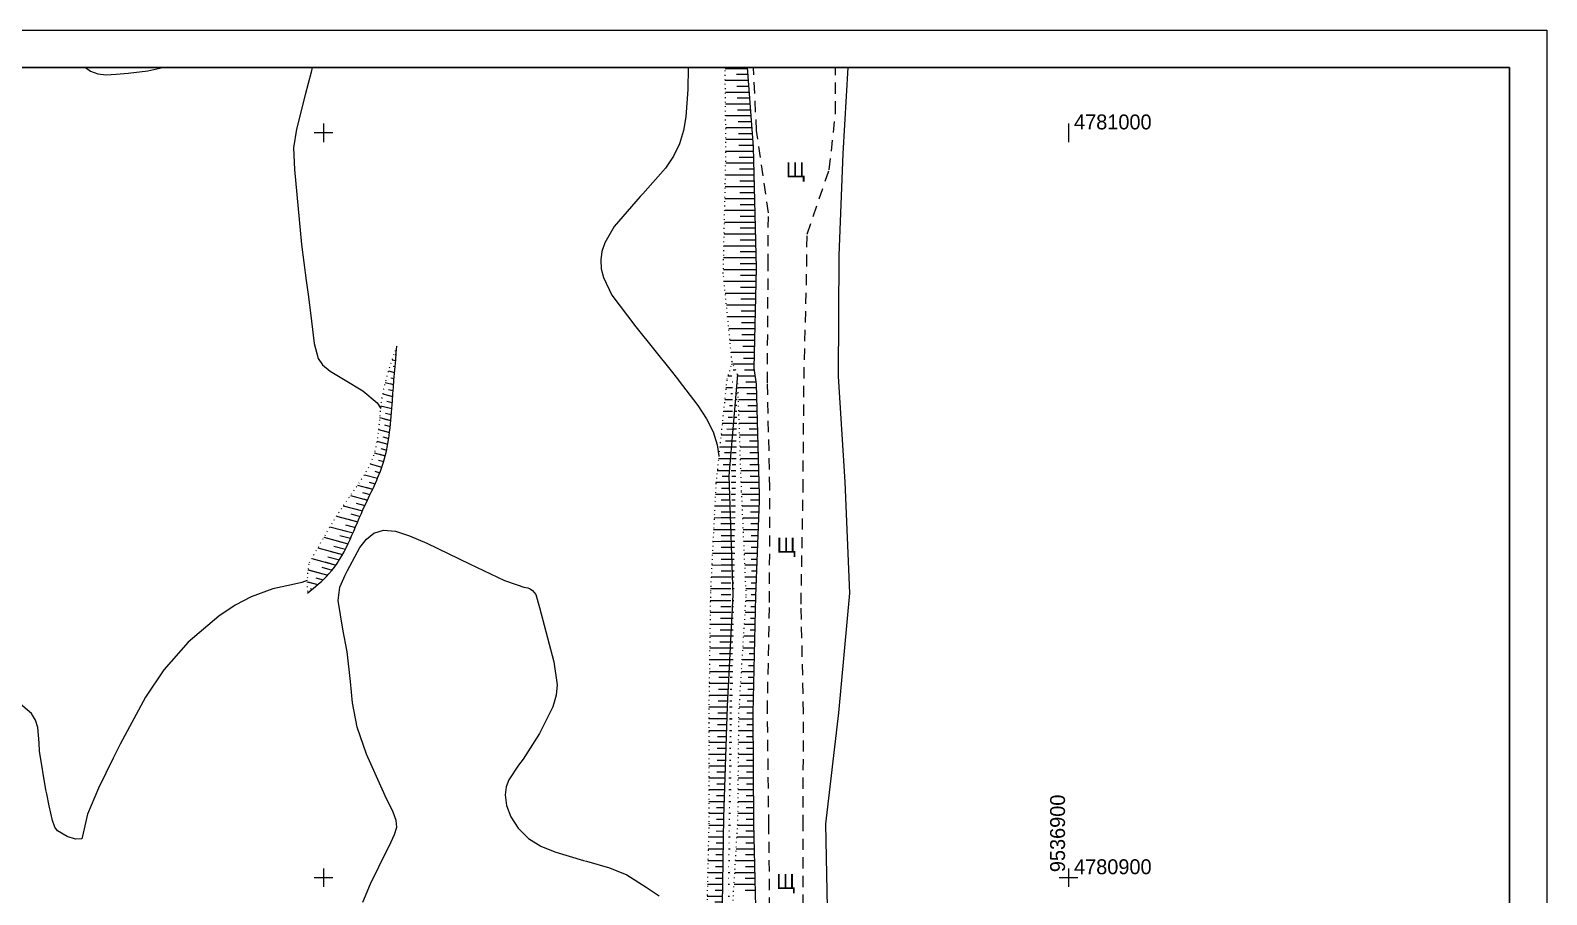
# Model space of a CAD drawing. Header units: millimetres. Extents: x 0 to 9536964, y 0 to 4781485.
# Drawn here: x 9536760.6 to 9536964.2, y 4780897.7 to 4781013.8 of the extents above; entities that cross this region are included whole.
import ezdxf
from ezdxf.enums import TextEntityAlignment as Align

# ---------------------------------------------------------------- set-up
doc = ezdxf.new("R2010")
doc.units = ezdxf.units.MM
doc.linetypes.add('Подошва насыпи (выемки)', pattern=[1, 0, 0.5, -0.5])
doc.linetypes.add('Штриховая 1 к 1.5', pattern=[2.5, 1.5, -1])
doc.layers.add('04 05 26.Изолинии.Утолщённые', color=7, linetype='Continuous')
doc.layers.add('Сетка', color=7, linetype='Continuous')
doc.layers.add('Рамка 1', color=3, linetype='Continuous', lineweight=50)
doc.styles.add('Arial_00010', font='arial.ttf', dxfattribs={"height": 0.2})
doc.styles.add('IndorSoft_Drafting_type_A_00CC0', font='', dxfattribs={"height": 0.2})
doc.styles.get('IndorSoft_Drafting_type_A_00CC0').set_extended_font_data('IndorSoft Drafting type A')

msp = doc.modelspace()

# ---------------------------------------------------------------- hatches: boundary and pattern name
at = {"linetype": 'Подошва насыпи (выемки)'}
h = msp.add_hatch(dxfattribs=at)
h.set_pattern_fill('LINE', color=256, scale=0.5, angle=345)
edge = h.paths.add_edge_path()
edge.add_spline(control_points=[(9536809.84009, 4780971.36221), (9536809.29551, 4780969.84405), (9536808.38829, 4780967.3149), (9536807.41162, 4780962.33016), (9536807.43098, 4780956.29276), (9536802.28553, 4780949.80952), (9536799.58961, 4780944.95348), (9536798.01127, 4780942.1105)], knot_values=[0, 0, 0, 0, 4.825950063, 8.039678885, 15.260130928, 22.208491405, 32.021462152, 32.021462152, 32.021462152, 32.021462152], degree=3, periodic=0)
edge.add_spline(control_points=[(9536797.84289, 4780938.21973), (9536798.86235, 4780939.02938), (9536802.45551, 4780941.88304), (9536804.69381, 4780948.68119), (9536808.72511, 4780956.04033), (9536809.18572, 4780963.74372), (9536809.63738, 4780968.93643), (9536809.84909, 4780971.37037)], knot_values=[0, 0, 0, 0, 3.86036698, 13.606226515, 20.566484565, 28.907070209, 36.265635026, 36.265635026, 36.265635026, 36.265635026], degree=3, periodic=0)
h = msp.add_hatch()
h.set_pattern_fill('LINE', color=256, scale=0.5)
edge = h.paths.add_edge_path()
edge.add_line((9536855.5649, 4780967.5797), (9536854.4043, 4780953.962))
edge.add_line((9536854.4043, 4780953.962), (9536854.9303, 4780937.9844))
edge.add_line((9536854.9303, 4780937.9844), (9536854.1751, 4780923.0188))
edge.add_line((9536854.1751, 4780923.0188), (9536853.6829, 4780908.0776))
edge.add_line((9536853.6829, 4780908.0776), (9536853.4054, 4780890.5552))
edge.add_line((9536853.4054, 4780890.5552), (9536854.1609, 4780877.0598))
edge.add_line((9536854.841, 4780969.2673), (9536854.1293, 4780966.8158))
edge.add_line((9536854.1293, 4780966.8158), (9536852.6746, 4780952.9539))
edge.add_line((9536852.6746, 4780952.9539), (9536851.9353, 4780938.2928))
edge.add_line((9536851.9353, 4780938.2928), (9536851.7032, 4780920.8087))
edge.add_line((9536851.7032, 4780920.8087), (9536851.7196, 4780907.3193))
edge.add_line((9536851.7196, 4780907.3193), (9536851.3385, 4780890.74))
edge.add_line((9536851.3385, 4780890.74), (9536851.36968, 4780890.58886))
edge.add_line((9536851.36968, 4780890.58886), (9536852.78723, 4780882.69303))
edge.add_line((9536852.78723, 4780882.69303), (9536854.1609, 4780877.0598))
h = msp.add_hatch()
h.set_pattern_fill('LINE', color=256, scale=0.25)
edge = h.paths.add_edge_path()
edge.add_line((9536855.5649, 4780967.5797), (9536854.4043, 4780953.962))
edge.add_line((9536854.4043, 4780953.962), (9536854.9303, 4780937.9844))
edge.add_line((9536854.9303, 4780937.9844), (9536854.1751, 4780923.0188))
edge.add_line((9536854.1751, 4780923.0188), (9536853.6829, 4780908.0776))
edge.add_line((9536853.6829, 4780908.0776), (9536853.4054, 4780890.5552))
edge.add_line((9536853.4054, 4780890.5552), (9536854.1609, 4780877.0598))
edge.add_spline(control_points=[(9536854.93567, 4780967.48914), (9536854.7432, 4780965.60734), (9536854.27269, 4780961.00732), (9536853.35003, 4780953.70842), (9536853.33835, 4780946.27075), (9536853.44762, 4780939.0597), (9536853.16212, 4780930.67492), (9536852.84943, 4780920.63887), (9536852.76498, 4780908.30678), (9536852.59205, 4780898.2888), (9536852.3519, 4780890.35165), (9536853.01485, 4780885.1091), (9536853.59041, 4780881.03349), (9536853.94939, 4780878.46216), (9536854.01059, 4780878.02379)], knot_values=[0, 0, 0, 0, 5.675742234, 13.874281662, 22.043345312, 27.954678631, 35.513282675, 47.20400534, 58.080662956, 72.50068058, 77.288699133, 81.858393488, 88.318982165, 89.646800364, 89.646800364, 89.646800364, 89.646800364], degree=3, periodic=0)

# ---------------------------------------------------------------- linework, layer by layer
at = {"linetype": 'Continuous'}
for p, q in [((9536853.91359, 4781008.6625), (9536856.90786, 4781008.6625)), ((9536855.40147, 4781008.6625), (9536856.90786, 4781008.6625)), ((9536855.42194, 4781007.86875), (9536856.96935, 4781007.86875)), ((9536853.92881, 4781007.075), (9536857.03084, 4781007.075)), ((9536853.94403, 4781005.4875), (9536857.15381, 4781005.4875)), ((9536855.44511, 4781007.075), (9536857.03084, 4781007.075)), ((9536855.47049, 4781006.28125), (9536857.09233, 4781006.28125)), ((9536855.49759, 4781005.4875), (9536857.15381, 4781005.4875)), ((9536853.95926, 4781003.9), (9536857.27679, 4781003.9)), ((9536855.52593, 4781004.69375), (9536857.2153, 4781004.69375)), ((9536855.55503, 4781003.9), (9536857.27679, 4781003.9)), ((9536853.97448, 4781002.3125), (9536857.39976, 4781002.3125)), ((9536855.58451, 4781003.10625), (9536857.33827, 4781003.10625)), ((9536855.61414, 4781002.3125), (9536857.39976, 4781002.3125)), ((9536855.64367, 4781001.51875), (9536857.46125, 4781001.51875)), ((9536853.9897, 4781000.725), (9536857.52274, 4781000.725)), ((9536854.00493, 4780999.1375), (9536857.64571, 4780999.1375)), ((9536855.67287, 4781000.725), (9536857.52274, 4781000.725)), ((9536855.7015, 4780999.93125), (9536857.58422, 4780999.93125)), ((9536855.72933, 4780999.1375), (9536857.64571, 4780999.1375)), ((9536854.02015, 4780997.55), (9536857.73811, 4780997.55)), ((9536855.75611, 4780998.34375), (9536857.7072, 4780998.34375)), ((9536855.7816, 4780997.55), (9536857.73811, 4780997.55)), ((9536853.98743, 4780995.9625), (9536857.77561, 4780995.9625)), ((9536855.80558, 4780996.75625), (9536857.75686, 4780996.75625)), ((9536855.8278, 4780995.9625), (9536857.77561, 4780995.9625)), ((9536855.84802, 4780995.16875), (9536857.79436, 4780995.16875)), ((9536853.95257, 4780994.375), (9536857.81311, 4780994.375)), ((9536855.86601, 4780994.375), (9536857.81311, 4780994.375)), ((9536855.88153, 4780993.58125), (9536857.83186, 4780993.58125)), ((9536853.88285, 4780991.2), (9536857.8881, 4780991.2)), ((9536853.91771, 4780992.7875), (9536857.8506, 4780992.7875)), ((9536855.89438, 4780992.7875), (9536857.8506, 4780992.7875)), ((9536855.90468, 4780991.99375), (9536857.86935, 4780991.99375)), ((9536855.91274, 4780991.2), (9536857.8881, 4780991.2)), ((9536853.84799, 4780989.6125), (9536857.9256, 4780989.6125)), ((9536855.91886, 4780990.40625), (9536857.90685, 4780990.40625)), ((9536855.92334, 4780989.6125), (9536857.9256, 4780989.6125)), ((9536853.81314, 4780988.025), (9536857.9631, 4780988.025)), ((9536855.9265, 4780988.81875), (9536857.94435, 4780988.81875)), ((9536855.92863, 4780988.025), (9536857.9631, 4780988.025)), ((9536855.93004, 4780987.23125), (9536857.98185, 4780987.23125)), ((9536853.77828, 4780986.4375), (9536858.00059, 4780986.4375)), ((9536855.93103, 4780986.4375), (9536858.00059, 4780986.4375)), ((9536855.93191, 4780985.64375), (9536858.01934, 4780985.64375)), ((9536853.70856, 4780983.2625), (9536858.07559, 4780983.2625)), ((9536853.74342, 4780984.85), (9536858.03809, 4780984.85)), ((9536855.93299, 4780984.85), (9536858.03809, 4780984.85)), ((9536855.93456, 4780984.05625), (9536858.05684, 4780984.05625)), ((9536855.93692, 4780983.2625), (9536858.07559, 4780983.2625)), ((9536853.67371, 4780981.675), (9536858.10481, 4780981.675)), ((9536855.94039, 4780982.46875), (9536858.09434, 4780982.46875)), ((9536855.94527, 4780981.675), (9536858.10481, 4780981.675)), ((9536855.95186, 4780980.88125), (9536858.08733, 4780980.88125)), ((9536853.76568, 4780980.0875), (9536858.06986, 4780980.0875)), ((9536855.96047, 4780980.0875), (9536858.06986, 4780980.0875)), ((9536855.97137, 4780979.29375), (9536858.05239, 4780979.29375)), ((9536853.92345, 4780978.5), (9536858.03492, 4780978.5)), ((9536854.08122, 4780976.9125), (9536857.99998, 4780976.9125)), ((9536855.98485, 4780978.5), (9536858.03492, 4780978.5)), ((9536856.00115, 4780977.70625), (9536858.01745, 4780977.70625)), ((9536856.02055, 4780976.9125), (9536857.99998, 4780976.9125)), ((9536854.23898, 4780975.325), (9536857.96504, 4780975.325)), ((9536856.04331, 4780976.11875), (9536857.98251, 4780976.11875)), ((9536856.0697, 4780975.325), (9536857.96504, 4780975.325)), ((9536854.39675, 4780973.7375), (9536857.93009, 4780973.7375)), ((9536856.09997, 4780974.53125), (9536857.94756, 4780974.53125)), ((9536856.13441, 4780973.7375), (9536857.93009, 4780973.7375)), ((9536856.17327, 4780972.94375), (9536857.91262, 4780972.94375)), ((9536854.55452, 4780972.15), (9536857.89515, 4780972.15)), ((9536856.21682, 4780972.15), (9536857.89515, 4780972.15)), ((9536856.26534, 4780971.35625), (9536857.87768, 4780971.35625)), ((9536809.33102, 4780968.69209), (9536809.61131, 4780968.61699)), ((9536809.47406, 4780969.47552), (9536809.68008, 4780969.42031)), ((9536809.61618, 4780970.25918), (9536809.74946, 4780970.22347)), ((9536854.71228, 4780970.5625), (9536857.86021, 4780970.5625)), ((9536854.96638, 4780968.975), (9536857.82526, 4780968.975)), ((9536856.31911, 4780970.5625), (9536857.86021, 4780970.5625)), ((9536856.37838, 4780969.76875), (9536857.84274, 4780969.76875)), ((9536856.44345, 4780968.975), (9536857.82526, 4780968.975)), ((9536809.03988, 4780967.1266), (9536809.47655, 4780967.0096)), ((9536809.18649, 4780967.90907), (9536809.54338, 4780967.81344)), ((9536855.57169, 4780967.3875), (9536857.96788, 4780967.3875)), ((9536856.51441, 4780968.18125), (9536857.85034, 4780968.18125)), ((9536856.58986, 4780967.3875), (9536857.96788, 4780967.3875)), ((9536856.66761, 4780966.59375), (9536858.08543, 4780966.59375)), ((9536808.60926, 4780964.77673), (9536809.285, 4780964.59567)), ((9536808.74513, 4780965.56208), (9536809.34712, 4780965.40078)), ((9536808.89115, 4780966.3447), (9536809.41105, 4780966.2054)), ((9536855.62774, 4780965.8), (9536858.14546, 4780965.8)), ((9536856.74547, 4780965.8), (9536858.14546, 4780965.8)), ((9536856.82122, 4780965.00625), (9536858.1659, 4780965.00625)), ((9536808.39757, 4780963.18996), (9536809.16568, 4780962.98414)), ((9536808.49111, 4780963.98664), (9536809.2249, 4780963.79002)), ((9536855.68379, 4780964.2125), (9536858.18635, 4780964.2125)), ((9536855.73984, 4780962.625), (9536858.22724, 4780962.625)), ((9536856.89268, 4780964.2125), (9536858.18635, 4780964.2125)), ((9536856.95765, 4780963.41875), (9536858.20679, 4780963.41875)), ((9536857.01399, 4780962.625), (9536858.22724, 4780962.625)), ((9536808.1764, 4780960.78397), (9536808.95851, 4780960.5744)), ((9536808.2545, 4780961.58479), (9536809.03606, 4780961.37537)), ((9536808.32341, 4780962.38808), (9536809.10392, 4780962.17894)), ((9536855.79589, 4780961.0375), (9536858.26813, 4780961.0375)), ((9536857.06102, 4780961.83125), (9536858.24768, 4780961.83125)), ((9536857.09972, 4780961.0375), (9536858.26813, 4780961.0375)), ((9536807.96691, 4780959.1966), (9536808.76002, 4780958.98408)), ((9536808.08014, 4780959.98801), (9536808.8677, 4780959.77698)), ((9536855.85194, 4780959.45), (9536858.30902, 4780959.45)), ((9536857.13119, 4780960.24375), (9536858.28857, 4780960.24375)), ((9536857.1565, 4780959.45), (9536858.30902, 4780959.45)), ((9536857.17673, 4780958.65625), (9536858.32946, 4780958.65625)), ((9536807.54546, 4780956.84427), (9536808.2992, 4780956.64231)), ((9536807.69878, 4780957.62494), (9536808.4795, 4780957.41575)), ((9536807.83902, 4780958.40912), (9536808.63185, 4780958.19668)), ((9536855.908, 4780957.8625), (9536858.34991, 4780957.8625)), ((9536857.19295, 4780957.8625), (9536858.34991, 4780957.8625)), ((9536857.20624, 4780957.06875), (9536858.37035, 4780957.06875)), ((9536806.8741, 4780954.55891), (9536807.56226, 4780954.37452)), ((9536807.14875, 4780955.30707), (9536807.84037, 4780955.12175)), ((9536807.36712, 4780956.07031), (9536808.08712, 4780955.87739)), ((9536855.96405, 4780956.275), (9536858.3908, 4780956.275)), ((9536856.0201, 4780954.6875), (9536858.43169, 4780954.6875)), ((9536857.21765, 4780956.275), (9536858.3908, 4780956.275)), ((9536857.22826, 4780955.48125), (9536858.41124, 4780955.48125)), ((9536857.23911, 4780954.6875), (9536858.43169, 4780954.6875)), ((9536805.68426, 4780952.41248), (9536806.59774, 4780952.16771)), ((9536806.12433, 4780953.11631), (9536806.93504, 4780952.89908)), ((9536806.52889, 4780953.82966), (9536807.25852, 4780953.63416)), ((9536856.07615, 4780953.1), (9536858.47257, 4780953.1)), ((9536857.25095, 4780953.89375), (9536858.45213, 4780953.89375)), ((9536857.2637, 4780953.1), (9536858.47257, 4780953.1)), ((9536857.27718, 4780952.30625), (9536858.49302, 4780952.30625)), ((9536804.39716, 4780950.2921), (9536805.56206, 4780949.97997)), ((9536804.80044, 4780951.0058), (9536805.90542, 4780950.70972)), ((9536805.23432, 4780951.71129), (9536806.25257, 4780951.43845)), ((9536856.13562, 4780951.5125), (9536858.51346, 4780951.5125)), ((9536857.29122, 4780951.5125), (9536858.51346, 4780951.5125)), ((9536857.30562, 4780950.71875), (9536858.5216, 4780950.71875)), ((9536803.65396, 4780948.84774), (9536804.90584, 4780948.5123)), ((9536804.01787, 4780949.57198), (9536805.22808, 4780949.24771)), ((9536856.20663, 4780949.925), (9536858.4976, 4780949.925)), ((9536856.27763, 4780948.3375), (9536858.43807, 4780948.3375)), ((9536857.3202, 4780949.925), (9536858.4976, 4780949.925)), ((9536857.33479, 4780949.13125), (9536858.46784, 4780949.13125)), ((9536857.3492, 4780948.3375), (9536858.43807, 4780948.3375)), ((9536802.57232, 4780946.67232), (9536803.96231, 4780946.29987)), ((9536802.93934, 4780947.39572), (9536804.27814, 4780947.03699)), ((9536803.29716, 4780948.1216), (9536804.59093, 4780947.77493)), ((9536856.34864, 4780946.75), (9536858.37854, 4780946.75)), ((9536857.36324, 4780947.54375), (9536858.40831, 4780947.54375)), ((9536857.37674, 4780946.75), (9536858.37854, 4780946.75)), ((9536801.38631, 4780944.52486), (9536802.94258, 4780944.10785)), ((9536801.79225, 4780945.23783), (9536803.30025, 4780944.83377)), ((9536802.18931, 4780945.95319), (9536803.63818, 4780945.56497)), ((9536856.41965, 4780945.1625), (9536858.31901, 4780945.1625)), ((9536857.38944, 4780945.95625), (9536858.34878, 4780945.95625)), ((9536857.40099, 4780945.1625), (9536858.31901, 4780945.1625)), ((9536857.41105, 4780944.36875), (9536858.28925, 4780944.36875)), ((9536800.16589, 4780942.38661), (9536801.6813, 4780941.98056)), ((9536800.56897, 4780943.10036), (9536802.1411, 4780942.67911)), ((9536800.97678, 4780943.81284), (9536802.55866, 4780943.38897)), ((9536856.49066, 4780943.575), (9536858.25948, 4780943.575)), ((9536857.41925, 4780943.575), (9536858.25948, 4780943.575)), ((9536857.42526, 4780942.78125), (9536858.22972, 4780942.78125)), ((9536797.91737, 4780941.3456), (9536800.59168, 4780940.62902)), ((9536798.97877, 4780940.23945), (9536799.94239, 4780939.98125)), ((9536799.76702, 4780941.67174), (9536801.16902, 4780941.29608)), ((9536856.56166, 4780941.9875), (9536858.19996, 4780941.9875)), ((9536856.63267, 4780940.4), (9536858.14043, 4780940.4)), ((9536857.42656, 4780940.4), (9536858.14043, 4780940.4)), ((9536857.42871, 4780941.9875), (9536858.19996, 4780941.9875)), ((9536857.42926, 4780941.19375), (9536858.17019, 4780941.19375)), ((9536797.81747, 4780939.72887), (9536799.23284, 4780939.34962)), ((9536798.19796, 4780938.80517), (9536798.48134, 4780938.72923)), ((9536856.70368, 4780938.8125), (9536858.0809, 4780938.8125)), ((9536857.41012, 4780938.8125), (9536858.0809, 4780938.8125)), ((9536857.42024, 4780939.60625), (9536858.11066, 4780939.60625)), ((9536856.69993, 4780937.225), (9536858.03048, 4780937.225)), ((9536857.35948, 4780936.43125), (9536858.01287, 4780936.43125)), ((9536857.37943, 4780937.225), (9536858.03048, 4780937.225)), ((9536857.39641, 4780938.01875), (9536858.05113, 4780938.01875)), ((9536856.50264, 4780934.05), (9536857.96002, 4780934.05)), ((9536856.60128, 4780935.6375), (9536857.99525, 4780935.6375)), ((9536857.28485, 4780934.05), (9536857.96002, 4780934.05)), ((9536857.31188, 4780934.84375), (9536857.97763, 4780934.84375)), ((9536857.33686, 4780935.6375), (9536857.99525, 4780935.6375)), ((9536856.40399, 4780932.4625), (9536857.92478, 4780932.4625)), ((9536857.22584, 4780932.4625), (9536857.92478, 4780932.4625)), ((9536857.25606, 4780933.25625), (9536857.9424, 4780933.25625)), ((9536856.30534, 4780930.875), (9536857.88955, 4780930.875)), ((9536857.12962, 4780930.08125), (9536857.87193, 4780930.08125)), ((9536857.1623, 4780930.875), (9536857.88955, 4780930.875)), ((9536857.19448, 4780931.66875), (9536857.90717, 4780931.66875)), ((9536856.20669, 4780929.2875), (9536857.85432, 4780929.2875)), ((9536857.06403, 4780928.49375), (9536857.8367, 4780928.49375)), ((9536857.09676, 4780929.2875), (9536857.85432, 4780929.2875)), ((9536856.0094, 4780926.1125), (9536857.78385, 4780926.1125)), ((9536856.10804, 4780927.7), (9536857.81908, 4780927.7)), ((9536856.96978, 4780926.1125), (9536857.78385, 4780926.1125)), ((9536857.00022, 4780926.90625), (9536857.80146, 4780926.90625)), ((9536857.03175, 4780927.7), (9536857.81908, 4780927.7)), ((9536855.91075, 4780924.525), (9536857.74861, 4780924.525)), ((9536856.91337, 4780924.525), (9536857.74861, 4780924.525)), ((9536856.94072, 4780925.31875), (9536857.76623, 4780925.31875)), ((9536855.8121, 4780922.9375), (9536857.71338, 4780922.9375)), ((9536856.8447, 4780922.14375), (9536857.69576, 4780922.14375)), ((9536856.86505, 4780922.9375), (9536857.71338, 4780922.9375)), ((9536856.88804, 4780923.73125), (9536857.731, 4780923.73125)), ((9536855.73633, 4780919.7625), (9536857.70373, 4780919.7625)), ((9536855.75073, 4780921.35), (9536857.69767, 4780921.35)), ((9536856.80093, 4780919.7625), (9536857.70373, 4780919.7625)), ((9536856.81282, 4780920.55625), (9536857.7007, 4780920.55625)), ((9536856.82731, 4780921.35), (9536857.69767, 4780921.35)), ((9536855.72192, 4780918.175), (9536857.7098, 4780918.175)), ((9536856.78372, 4780918.175), (9536857.7098, 4780918.175)), ((9536856.79134, 4780918.96875), (9536857.70677, 4780918.96875)), ((9536855.70752, 4780916.5875), (9536857.71586, 4780916.5875)), ((9536856.7696, 4780915.79375), (9536857.7189, 4780915.79375)), ((9536856.77316, 4780916.5875), (9536857.71586, 4780916.5875)), ((9536856.77777, 4780917.38125), (9536857.71283, 4780917.38125)), ((9536855.69312, 4780915), (9536857.72193, 4780915)), ((9536856.76434, 4780914.20625), (9536857.72496, 4780914.20625)), ((9536856.76676, 4780915), (9536857.72193, 4780915)), ((9536855.66432, 4780911.825), (9536857.73406, 4780911.825)), ((9536855.67872, 4780913.4125), (9536857.728, 4780913.4125)), ((9536856.75642, 4780911.825), (9536857.73406, 4780911.825)), ((9536856.75948, 4780912.61875), (9536857.73103, 4780912.61875)), ((9536856.76201, 4780913.4125), (9536857.728, 4780913.4125)), ((9536855.64992, 4780910.2375), (9536857.74013, 4780910.2375)), ((9536856.74748, 4780910.2375), (9536857.74013, 4780910.2375)), ((9536856.75252, 4780911.03125), (9536857.7371, 4780911.03125)), ((9536855.63551, 4780908.65), (9536857.7462, 4780908.65)), ((9536856.72501, 4780907.85625), (9536857.74923, 4780907.85625)), ((9536856.73362, 4780908.65), (9536857.7462, 4780908.65)), ((9536856.74115, 4780909.44375), (9536857.74316, 4780909.44375)), ((9536855.58997, 4780907.0625), (9536857.7578, 4780907.0625)), ((9536856.70503, 4780906.26875), (9536857.77666, 4780906.26875)), ((9536856.71545, 4780907.0625), (9536857.7578, 4780907.0625)), ((9536855.39766, 4780903.8875), (9536857.83325, 4780903.8875)), ((9536855.49382, 4780905.475), (9536857.79552, 4780905.475)), ((9536856.66988, 4780903.8875), (9536857.83325, 4780903.8875)), ((9536856.68214, 4780904.68125), (9536857.81439, 4780904.68125)), ((9536856.69389, 4780905.475), (9536857.79552, 4780905.475)), ((9536855.30151, 4780902.3), (9536857.87097, 4780902.3)), ((9536856.63132, 4780901.50625), (9536857.88983, 4780901.50625)), ((9536856.64436, 4780902.3), (9536857.87097, 4780902.3)), ((9536856.65725, 4780903.09375), (9536857.85211, 4780903.09375)), ((9536855.20536, 4780900.7125), (9536857.90869, 4780900.7125)), ((9536856.60526, 4780899.91875), (9536857.92755, 4780899.91875)), ((9536856.61824, 4780900.7125), (9536857.90869, 4780900.7125)), ((9536855.10921, 4780899.125), (9536857.94642, 4780899.125)), ((9536856.58, 4780898.33125), (9536857.96528, 4780898.33125)), ((9536856.59247, 4780899.125), (9536857.94642, 4780899.125))]:
    msp.add_line(p, q, dxfattribs=at)
msp.add_line((9536855.31939, 4780968.16031), (9536854.9927, 4780968.1374))
at = {"linetype": 'Подошва насыпи (выемки)', "elevation": -0.0382}
for points in [[(9536855.17929, 4780812.43302), (9536855.1595, 4780816.2392), (9536853.148, 4780819.9155), (9536853.4454, 4780831.7714), (9536853.4291, 4780847.1792), (9536853.8627, 4780861.9266), (9536854.1609, 4780877.0598), (9536854.5768, 4780890.3348), (9536855.6266, 4780907.6673), (9536855.7571, 4780922.0524), (9536856.7434, 4780937.9245), (9536856.1194, 4780951.8751), (9536855.5649, 4780967.5797), (9536854.841, 4780969.2673), (9536853.6618, 4780981.1328), (9536854.0208, 4780997.4824), (9536853.91255, 4781008.77052)], [(9536854.841, 4780969.2673), (9536854.1293, 4780966.8158), (9536852.6746, 4780952.9539), (9536851.9353, 4780938.2928), (9536851.7032, 4780920.8087), (9536851.7196, 4780907.3193), (9536851.3385, 4780890.74), (9536851.36968, 4780890.58886), (9536852.78723, 4780882.69303), (9536854.1609, 4780877.0598)]]:
    msp.add_lwpolyline(points, dxfattribs=at)
at = {"elevation": -0.0382}
for points in [[(9536858.9308, 4780809.8393), (9536859.4861, 4780817.3687), (9536858.7297, 4780830.9338), (9536858.5216, 4780846.1866), (9536858.6925, 4780862.0567), (9536858.7498, 4780878.2837), (9536858.1538, 4780890.3976), (9536857.7512, 4780907.3403), (9536857.6948, 4780922.1003), (9536858.0437, 4780937.8205), (9536858.0437, 4780937.8205), (9536858.5226, 4780950.5917), (9536858.5162, 4780951.4063), (9536858.13335, 4780966.27014), (9536857.8133, 4780968.4314), (9536858.1088, 4780981.8565), (9536857.7247, 4780998.1178), (9536856.8995, 4781008.77052)], [(9536855.5649, 4780967.5797), (9536854.4043, 4780953.962), (9536854.9303, 4780937.9844), (9536854.1751, 4780923.0188), (9536853.6829, 4780908.0776), (9536853.4054, 4780890.5552), (9536854.1609, 4780877.0598)]]:
    msp.add_lwpolyline(points, dxfattribs=at)
at = {"linetype": 'Штриховая 1 к 1.5'}
for points, elevation in [([(9536859.4861, 4780817.3687), (9536860.5484, 4780831.9142), (9536860.2832, 4780847.4775), (9536860.2409, 4780862.4792), (9536860.1959, 4780878.0334), (9536859.9457, 4780890.8322), (9536859.7827, 4780906.9889), (9536859.5845, 4780922.293), (9536859.8738, 4780936.9636), (9536859.9174, 4780952.3277), (9536859.5846, 4780966.4353), (9536859.6903, 4780982.2748), (9536859.7165, 4780989.2759), (9536858.1298, 4781000.3021), (9536857.71417, 4781008.77052)], -0.0382), ([(9536865.609, 4780800.9901), (9536865.9397, 4780817.4236), (9536864.9845, 4780831.6683), (9536864.7927, 4780847.6847), (9536864.7407, 4780862.3472), (9536864.4421, 4780876.339), (9536864.364, 4780891.2377), (9536864.3707, 4780906.935), (9536864.4411, 4780922.1705), (9536864.1024, 4780936.7396), (9536864.3727, 4780952.0195), (9536864.4973, 4780967.0446), (9536864.8786, 4780982.1594), (9536864.909, 4780986.4071), (9536867.8952, 4780995.0589), (9536868.7322, 4781002.756), (9536868.731, 4781008.77052)], -10.80135)]:
    msp.add_lwpolyline(points, dxfattribs=dict(at, elevation=elevation))
msp.add_lwpolyline([(9536865.87774, 4780697.59748), (9536866.15992, 4780712.55868), (9536866.0577, 4780727.59795), (9536866.4049, 4780742.86494), (9536867.22764, 4780757.84774), (9536867.67999, 4780776.10078), (9536867.77912, 4780786.18109), (9536867.52946, 4780800.82473), (9536867.87231, 4780817.41861), (9536868.3362, 4780831.99802), (9536867.59371, 4780847.10469), (9536867.89068, 4780862.22183), (9536867.19646, 4780876.60066), (9536867.74815, 4780891.41689), (9536867.44707, 4780907.2337), (9536869.1651, 4780922.12278), (9536870.63948, 4780938.2085), (9536870.00751, 4780953.14105), (9536869.11243, 4780967.30438), (9536869.20575, 4780983.51879), (9536869.7372, 4780997.23864), (9536870.44214, 4781008.77052)])
msp.add_spline([(9536797.84289, 4780938.21973), (9536800.73121, 4780940.78099), (9536805.29329, 4780949.39314), (9536808.05771, 4780955.78088), (9536809.24309, 4780964.0368), (9536809.84909, 4780971.37037)], degree=3)
at = {"linetype": 'Подошва насыпи (выемки)'}
for points in [[(9536809.84009, 4780971.36221), (9536808.34785, 4780966.77276), (9536807.73251, 4780963.6185), (9536806.63771, 4780956.48152), (9536803.05487, 4780950.52813), (9536798.01127, 4780942.1105)], [(9536798.01912, 4780942.10266), (9536797.86606, 4780940.85494), (9536797.84253, 4780938.23253)]]:
    msp.add_spline(points, degree=3, dxfattribs=at)
at = {"layer": '04 05 26.Изолинии.Утолщённые', "color": 32, "lineweight": 13, "true_color": 0xbc511d}
for points in [[(9536768.07298, 4781008.77052, -25), (9536768.72827, 4781008.28944, -25), (9536769.72369, 4781007.92979, -25), (9536770.84868, 4781007.78434, -25), (9536770.84868, 4781007.78434, -25), (9536772.17277, 4781007.88442, -25), (9536773.78758, 4781008.03888, -25), (9536776.40494, 4781008.34827, -25), (9536778.41578, 4781008.77052, -25)], [(9536798.48257, 4781008.77052, -25), (9536798.34392, 4781008.13458, -25), (9536798.34392, 4781008.13458, -25), (9536797.54445, 4781005.11113, -25), (9536796.35838, 4781000.51358, -25), (9536796.35838, 4781000.51358, -25), (9536795.97481, 4780998.01368, -25), (9536796.08965, 4780995.08947, -25), (9536796.08965, 4780995.08947, -25), (9536797.05241, 4780985.01438, -25), (9536797.05241, 4780985.01438, -25), (9536797.69241, 4780980.19026, -25), (9536798.00367, 4780977.97301, -25), (9536798.00367, 4780977.97301, -25), (9536798.39789, 4780974.72388, -25), (9536798.76345, 4780971.73354, -25), (9536798.76345, 4780971.73354, -25), (9536799.27882, 4780969.69051, -25), (9536799.87716, 4780968.85965, -25), (9536800.89066, 4780968.02315, -25), (9536800.89066, 4780968.02315, -25), (9536802.88644, 4780966.80966, -25), (9536805.26416, 4780965.36657, -25), (9536807.20118, 4780963.76343, -25), (9536807.20118, 4780963.76343, -25), (9536807.69106, 4780962.97768, -25)], [(9536848.96678, 4781008.77052, -24.5), (9536848.89879, 4781005.81057, -24.5), (9536848.89879, 4781005.81057, -24.5), (9536848.64918, 4781002.14259, -24.5), (9536848.33627, 4781000.3072, -24.5), (9536847.80335, 4780998.54601, -24.5), (9536847.80335, 4780998.54601, -24.5), (9536846.99204, 4780996.89119, -24.5), (9536845.89434, 4780995.27811, -24.5), (9536842.85816, 4780991.82201, -24.5), (9536842.85816, 4780991.82201, -24.5), (9536842.50545, 4780991.45049, -24.5), (9536839.03203, 4780987.42739, -24.5), (9536837.76619, 4780985.22087, -24.5), (9536837.38212, 4780984.08604, -24.5), (9536837.21392, 4780982.9367, -24.5), (9536837.21392, 4780982.9367, -24.5), (9536837.29074, 4780981.75323, -24.5), (9536837.59248, 4780980.5688, -24.5), (9536838.71271, 4780978.23323, -24.5), (9536841.91412, 4780973.94871, -24.5), (9536842.09697, 4780973.7275, -24.5), (9536842.09697, 4780973.7275, -24.5), (9536846.6724, 4780968.0413, -24.5), (9536847.51005, 4780966.98326, -24.5), (9536847.51005, 4780966.98326, -24.5), (9536847.62752, 4780966.8351, -24.5), (9536850.25918, 4780963.3798, -24.5), (9536851.41513, 4780961.59824, -24.5), (9536852.30624, 4780959.84405, -24.5), (9536852.30624, 4780959.84405, -24.5), (9536852.85716, 4780958.10516, -24.5), (9536853.06242, 4780956.64949, -24.5)], [(9536805.28031, 4780896.71379, -25), (9536806.3074, 4780899.15505, -25), (9536808.55141, 4780903.74831, -25), (9536808.83979, 4780904.31655, -25), (9536808.83979, 4780904.31655, -25), (9536809.54803, 4780905.79034, -25), (9536809.8464, 4780906.79608, -25), (9536809.76392, 4780907.68062, -25), (9536809.32958, 4780908.79078, -25), (9536809.32958, 4780908.79078, -25), (9536808.29266, 4780911.00926, -25), (9536805.77597, 4780916.57093, -25), (9536805.77597, 4780916.57093, -25), (9536804.52575, 4780920.21626, -25), (9536803.88251, 4780923.45996, -25), (9536803.88251, 4780923.45996, -25), (9536803.60295, 4780926.32433, -25), (9536803.17521, 4780930.32202, -25), (9536803.17521, 4780930.32202, -25), (9536802.60566, 4780933.37085, -25), (9536801.97772, 4780937.21113, -25), (9536801.97772, 4780937.21113, -25), (9536802.17725, 4780939.01204, -25), (9536802.90563, 4780940.61028, -25), (9536803.23368, 4780941.24608, -25), (9536803.23368, 4780941.24608, -25), (9536803.51668, 4780941.81494, -25), (9536804.8903, 4780944.33445, -25), (9536805.75183, 4780945.45744, -25), (9536806.75066, 4780946.26983, -25), (9536806.75066, 4780946.26983, -25), (9536808.06613, 4780946.65864, -25), (9536809.64332, 4780946.5173, -25), (9536811.55024, 4780945.91755, -25), (9536813.85489, 4780944.93113, -25), (9536813.85489, 4780944.93113, -25), (9536819.6083, 4780942.15822, -25), (9536824.28371, 4780939.90485, -25), (9536824.28371, 4780939.90485, -25), (9536826.0103, 4780939.31139, -25), (9536826.90606, 4780939.02561, -25), (9536827.43018, 4780938.91447, -25), (9536827.43018, 4780938.91447, -25), (9536827.72559, 4780938.78111, -25), (9536828.075, 4780938.56519, -25), (9536828.075, 4780938.56519, -25), (9536828.50382, 4780938.02222, -25), (9536828.97583, 4780936.27167, -25), (9536828.97583, 4780936.27167, -25), (9536829.83723, 4780933.0709, -25), (9536830.93229, 4780928.97271, -25), (9536830.93229, 4780928.97271, -25), (9536831.38204, 4780925.91062, -25), (9536831.24559, 4780924.48809, -25), (9536830.79954, 4780922.95123, -25), (9536830.79954, 4780922.95123, -25), (9536829.01024, 4780919.3587, -25), (9536826.79088, 4780915.934, -25), (9536826.79088, 4780915.934, -25), (9536826.18586, 4780915.09955, -25), (9536824.8826, 4780913.13321, -25), (9536824.51504, 4780912.18708, -25), (9536824.38399, 4780911.1429, -25), (9536824.38399, 4780911.1429, -25), (9536824.57322, 4780909.71098, -25), (9536825.15027, 4780908.15972, -25), (9536826.12559, 4780906.63362, -25), (9536827.50966, 4780905.27718, -25), (9536827.50966, 4780905.27718, -25), (9536829.17791, 4780904.25113, -25), (9536831.06713, 4780903.452, -25), (9536834.89094, 4780902.3171, -25), (9536835.28739, 4780902.21239, -25), (9536835.28739, 4780902.21239, -25), (9536838.37025, 4780901.31885, -25), (9536840.69548, 4780900.36491, -25), (9536840.69548, 4780900.36491, -25), (9536843.31525, 4780898.74179, -25), (9536845.0756, 4780897.58377, -25)], [(9536797.81994, 4780939.89263, -25), (9536797.09091, 4780939.62007, -25), (9536797.09091, 4780939.62007, -25), (9536795.6982, 4780939.3217, -25), (9536793.21952, 4780938.76402, -25), (9536790.29425, 4780937.71261, -25), (9536790.29425, 4780937.71261, -25), (9536788.14717, 4780936.56824, -25), (9536785.95774, 4780935.11587, -25), (9536781.84622, 4780931.64236, -25), (9536781.84622, 4780931.64236, -25), (9536778.57946, 4780927.92032, -25), (9536776.10123, 4780924.24946, -25), (9536776.10123, 4780924.24946, -25), (9536772.7209, 4780917.91947, -25), (9536772.19123, 4780916.86103, -25), (9536772.19123, 4780916.86103, -25), (9536771.78442, 4780916.05168, -25), (9536769.79744, 4780912.02307, -25), (9536768.30793, 4780908.50961, -25), (9536768.30793, 4780908.50961, -25), (9536767.75843, 4780905.97035, -25), (9536767.54777, 4780905.20722, -25), (9536767.54777, 4780905.20722, -25), (9536766.69985, 4780905.15441, -25), (9536765.6034, 4780905.51168, -25), (9536765.6034, 4780905.51168, -25), (9536764.2943, 4780906.27251, -25), (9536764.2943, 4780906.27251, -25), (9536763.9244, 4780906.78642, -25), (9536763.61493, 4780907.65864, -25), (9536763.61493, 4780907.65864, -25), (9536763.18538, 4780909.65074, -25), (9536762.86012, 4780911.25268, -25), (9536762.86012, 4780911.25268, -25), (9536762.74193, 4780911.81409, -25), (9536761.88981, 4780916.9949, -25), (9536761.88981, 4780916.9949, -25), (9536761.83985, 4780918.10284, -25), (9536761.65807, 4780920.17821, -25), (9536761.35602, 4780921.13892, -25), (9536760.79907, 4780922.05287, -25), (9536760.79907, 4780922.05287, -25), (9536758.76381, 4780923.7941, -25)]]:
    msp.add_polyline3d(points, dxfattribs=at)
at = {"layer": 'Рамка 1', "color": 7, "lineweight": 20}
msp.add_lwpolyline([(9536964.1839, 4780593.77052), (9536370.1839, 4780593.77052), (9536370.1839, 4781013.77052), (9536964.1839, 4781013.77052)], close=True, dxfattribs=at)
at = {"layer": 'Рамка 1', "color": 7, "lineweight": 30}
msp.add_lwpolyline([(9536390.1839, 4780598.77052), (9536959.1839, 4780598.77052), (9536959.1839, 4781008.77052), (9536390.1839, 4781008.77052)], close=True, dxfattribs=at)
at = {"layer": 'Сетка', "color": 94, "lineweight": 20, "true_color": 0x00a500}
for points in [[(9536800, 4781001.25), (9536800, 4780998.75)], [(9536900, 4781001.25), (9536900, 4780998.75)], [(9536801.25, 4781000), (9536798.75, 4781000)], [(9536801.25, 4780900), (9536798.75, 4780900)], [(9536800, 4780901.25), (9536800, 4780898.75)], [(9536901.25, 4780900), (9536898.75, 4780900)], [(9536900, 4780901.25), (9536900, 4780898.75)]]:
    msp.add_lwpolyline(points, dxfattribs=at)

# ---------------------------------------------------------------- texts
at = {"style": 'Arial_00010'}
for p in [(9536863.36919, 4780993.44511, -0.0382), (9536862.15311, 4780943.05631, -0.0382), (9536862.06498, 4780897.8789, -0.0382)]:
    msp.add_text('Щ', height=2, dxfattribs=at).set_placement(p, align=Align.BOTTOM_CENTER)
at = {"layer": 'Сетка', "style": 'IndorSoft_Drafting_type_A_00CC0'}
for s, p in [(' 4781000', (9536900, 4780999.86963)), (' 4780900', (9536900, 4780899.86963))]:
    msp.add_text(s, height=2, dxfattribs=at).set_placement(p, align=Align.BOTTOM_LEFT)
msp.add_text(' 9536900', height=2, rotation=90, dxfattribs=at).set_placement((9536900.13037, 4780900), align=Align.BOTTOM_LEFT)

doc.saveas('drawing.dxf')
